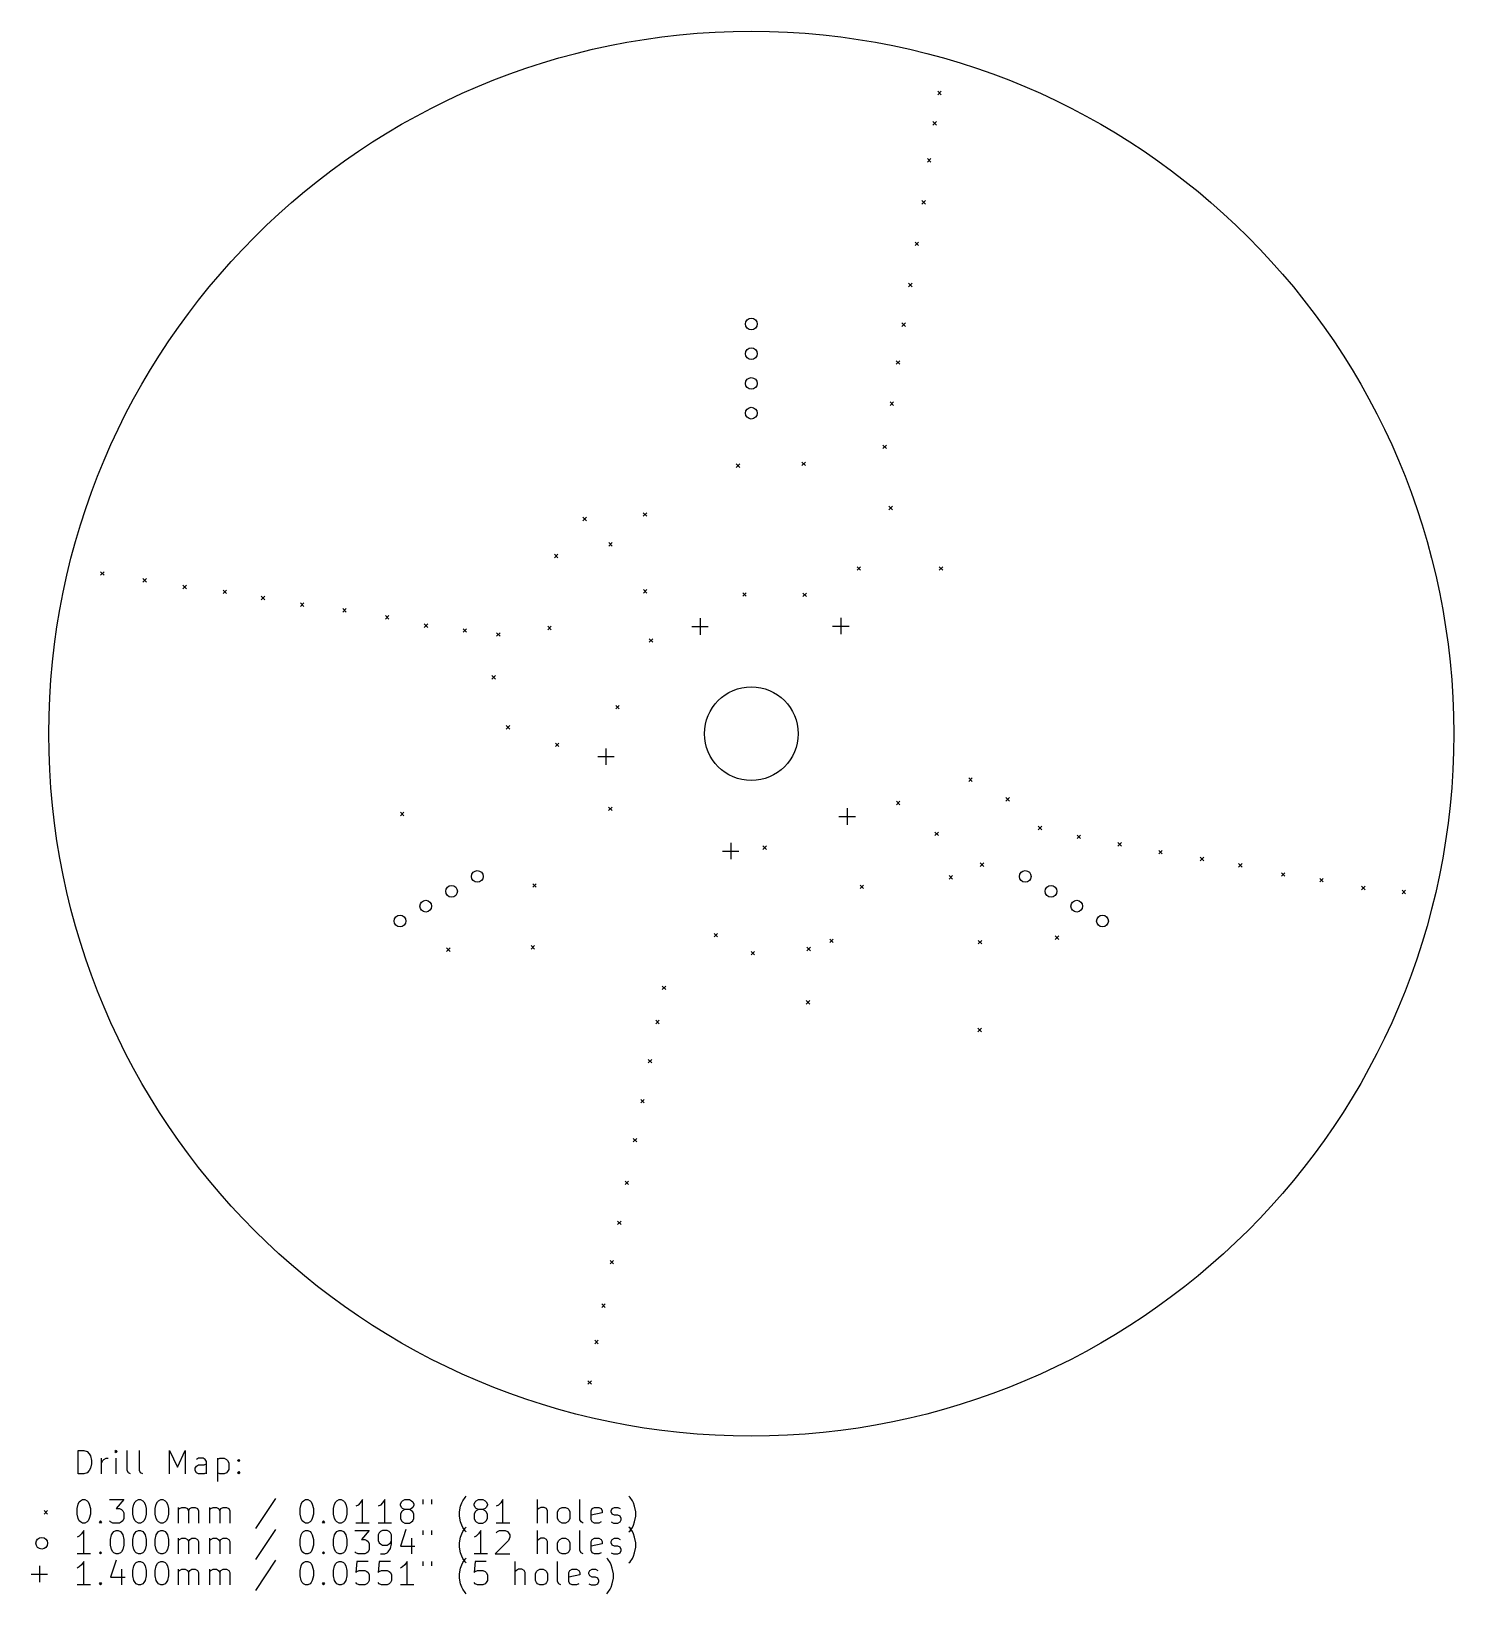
# Model space of a CAD drawing. Extents: x 38 to 160, y -173 to -40.
import ezdxf

# ---------------------------------------------------------------- set-up
doc = ezdxf.new("R2010")
doc.units = 0
doc.layers.add('BLACK', color=7, linetype='CONTINUOUS')

msp = doc.modelspace()

# ---------------------------------------------------------------- linework, layer by layer
at = {"layer": 'BLACK', "linetype": 'CONTINUOUS'}
for p, q in [((115.93, -45.13), (116.23, -45.43)), ((116.23, -45.13), (115.93, -45.43)), ((115.51, -47.71), (115.81, -48.01)), ((115.81, -47.71), (115.51, -48.01)), ((115.05, -50.87), (115.35, -51.17)), ((115.35, -50.87), (115.05, -51.17)), ((114.57, -54.46), (114.87, -54.76)), ((114.87, -54.46), (114.57, -54.76)), ((113.99, -58.01), (114.29, -58.31)), ((114.29, -58.01), (113.99, -58.31)), ((113.44, -61.52), (113.74, -61.82)), ((113.74, -61.52), (113.44, -61.82)), ((112.86, -64.91), (113.16, -65.21)), ((113.16, -64.91), (112.86, -65.21)), ((112.38, -68.14), (112.68, -68.44)), ((112.68, -68.14), (112.38, -68.44)), ((111.86, -71.66), (112.16, -71.96)), ((112.16, -71.66), (111.86, -71.96)), ((111.24, -75.34), (111.54, -75.64)), ((111.54, -75.34), (111.24, -75.64)), ((98.72, -76.95), (99.02, -77.25)), ((99.02, -76.95), (98.72, -77.25)), ((104.33, -76.8), (104.63, -77.1)), ((104.63, -76.8), (104.33, -77.1)), ((90.77, -81.12), (91.07, -81.42)), ((91.07, -81.12), (90.77, -81.42)), ((111.76, -80.57), (112.06, -80.87)), ((112.06, -80.57), (111.76, -80.87)), ((85.62, -81.51), (85.92, -81.81)), ((85.92, -81.51), (85.62, -81.81)), ((87.83, -83.67), (88.13, -83.97)), ((88.13, -83.67), (87.83, -83.97)), ((83.18, -84.67), (83.48, -84.97)), ((83.48, -84.67), (83.18, -84.97)), ((44.42, -86.16), (44.72, -86.46)), ((44.72, -86.16), (44.42, -86.46)), ((109.04, -85.74), (109.34, -86.04)), ((109.34, -85.74), (109.04, -86.04)), ((116.05, -85.74), (116.35, -86.04)), ((116.35, -85.74), (116.05, -86.04)), ((48.03, -86.753951), (48.33, -87.053951)), ((48.33, -86.753951), (48.03, -87.053951)), ((51.45, -87.316641), (51.75, -87.616641)), ((51.75, -87.316641), (51.45, -87.616641)), ((54.89, -87.73), (55.19, -88.03)), ((55.19, -87.73), (54.89, -88.03)), ((90.78, -87.69), (91.08, -87.99)), ((91.08, -87.69), (90.78, -87.99)), ((99.27, -87.96), (99.57, -88.26)), ((99.57, -87.96), (99.27, -88.26)), ((104.41, -87.99), (104.71, -88.29)), ((104.71, -87.99), (104.41, -88.29)), ((58.15, -88.26), (58.45, -88.56)), ((58.45, -88.26), (58.15, -88.56)), ((61.49, -88.83), (61.79, -89.13)), ((61.79, -88.83), (61.49, -89.13)), ((65.11, -89.31), (65.41, -89.61)), ((65.41, -89.31), (65.11, -89.61)), ((68.75, -89.91), (69.05, -90.21)), ((69.05, -89.91), (68.75, -90.21)), ((72.07, -90.62), (72.37, -90.92)), ((72.37, -90.62), (72.07, -90.92)), ((95.63, -90.14), (95.63, -91.54)), ((107.65, -90.11), (107.65, -91.51)), ((75.39, -91.031989), (75.69, -91.331989)), ((75.69, -91.031989), (75.39, -91.331989)), ((78.25, -91.38), (78.55, -91.68)), ((78.55, -91.38), (78.25, -91.68)), ((82.61, -90.82), (82.91, -91.12)), ((82.91, -90.82), (82.61, -91.12)), ((91.29, -91.89), (91.59, -92.19)), ((91.59, -91.89), (91.29, -92.19)), ((94.93, -90.84), (96.33, -90.84)), ((106.95, -90.81), (108.35, -90.81)), ((77.84, -95.03), (78.14, -95.33)), ((78.14, -95.03), (77.84, -95.33)), ((88.42, -97.58), (88.72, -97.88)), ((88.72, -97.58), (88.42, -97.88)), ((79.07, -99.31), (79.37, -99.61)), ((79.37, -99.31), (79.07, -99.61)), ((83.27, -100.8), (83.57, -101.1)), ((83.57, -100.8), (83.27, -101.1)), ((87.58, -101.25), (87.58, -102.65)), ((86.88, -101.95), (88.28, -101.95)), ((118.57, -103.78), (118.87, -104.08)), ((118.87, -103.78), (118.57, -104.08)), ((70.03, -106.7), (70.33, -107)), ((70.33, -106.7), (70.03, -107)), ((87.81, -106.26), (88.11, -106.56)), ((88.11, -106.26), (87.81, -106.56)), ((108.19, -106.37), (108.19, -107.77)), ((112.4, -105.76), (112.7, -106.06)), ((112.7, -105.76), (112.4, -106.06)), ((121.75, -105.45), (122.05, -105.75)), ((122.05, -105.45), (121.75, -105.75)), ((107.49, -107.07), (108.89, -107.07)), ((124.51, -107.9), (124.81, -108.2)), ((124.81, -107.9), (124.51, -108.2)), ((98.24, -109.32), (98.24, -110.72)), ((115.69, -108.4), (115.99, -108.7)), ((115.99, -108.4), (115.69, -108.7)), ((127.83, -108.66), (128.13, -108.96)), ((128.13, -108.66), (127.83, -108.96)), ((131.31, -109.3), (131.61, -109.6)), ((131.61, -109.3), (131.31, -109.6)), ((97.54, -110.02), (98.94, -110.02)), ((100.99, -109.58), (101.29, -109.88)), ((101.29, -109.58), (100.99, -109.88)), ((134.8, -109.97), (135.1, -110.27)), ((135.1, -109.97), (134.8, -110.27)), ((138.35, -110.55), (138.65, -110.85)), ((138.65, -110.55), (138.35, -110.85)), ((119.55, -111.04), (119.85, -111.34)), ((119.85, -111.04), (119.55, -111.34)), ((141.62, -111.09), (141.92, -111.39)), ((141.92, -111.09), (141.62, -111.39)), ((145.28, -111.88), (145.58, -112.18)), ((145.58, -111.88), (145.28, -112.18)), ((81.34, -112.81), (81.64, -113.11)), ((81.64, -112.81), (81.34, -113.11)), ((109.29, -112.93), (109.59, -113.23)), ((109.59, -112.93), (109.29, -113.23)), ((116.9, -112.11), (117.2, -112.41)), ((117.2, -112.11), (116.9, -112.41)), ((148.55, -112.36), (148.85, -112.66)), ((148.85, -112.36), (148.55, -112.66)), ((152.12, -113.02), (152.42, -113.32)), ((152.42, -113.02), (152.12, -113.32)), ((155.59, -113.37), (155.89, -113.67)), ((155.89, -113.37), (155.59, -113.67)), ((96.82, -117.05), (97.12, -117.35)), ((97.12, -117.05), (96.82, -117.35)), ((125.96, -117.27), (126.26, -117.57)), ((126.26, -117.27), (125.96, -117.57)), ((73.98, -118.3), (74.28, -118.6)), ((74.28, -118.3), (73.98, -118.6)), ((81.19, -118.1), (81.49, -118.4)), ((81.49, -118.1), (81.19, -118.4)), ((99.98, -118.59), (100.28, -118.89)), ((100.28, -118.59), (99.98, -118.89)), ((104.75, -118.23), (105.05, -118.53)), ((105.05, -118.23), (104.75, -118.53)), ((106.7, -117.54), (107, -117.84)), ((107, -117.54), (106.7, -117.84)), ((119.38, -117.66), (119.68, -117.96)), ((119.68, -117.66), (119.38, -117.96)), ((92.4, -121.56), (92.7, -121.86)), ((92.7, -121.56), (92.4, -121.86)), ((104.7, -122.8), (105, -123.1)), ((105, -122.8), (104.7, -123.1)), ((91.845026, -124.47), (92.145026, -124.77)), ((92.145026, -124.47), (91.845026, -124.77)), ((119.36, -125.15), (119.66, -125.45)), ((119.66, -125.15), (119.36, -125.45)), ((91.206139, -127.82), (91.506139, -128.12)), ((91.506139, -127.82), (91.206139, -128.12)), ((90.553902, -131.24), (90.853902, -131.54)), ((90.853902, -131.24), (90.553902, -131.54)), ((89.920736, -134.56), (90.220736, -134.86)), ((90.220736, -134.56), (89.920736, -134.86)), ((89.224635, -138.21), (89.524635, -138.51)), ((89.524635, -138.21), (89.224635, -138.51)), ((88.572398, -141.63), (88.872398, -141.93)), ((88.872398, -141.63), (88.572398, -141.93)), ((87.933511, -144.98), (88.233511, -145.28)), ((88.233511, -144.98), (87.933511, -145.28)), ((87.22406, -148.7), (87.52406, -149)), ((87.52406, -148.7), (87.22406, -149)), ((86.63285, -151.8), (86.93285, -152.1)), ((86.93285, -151.8), (86.63285, -152.1)), ((86.04, -155.26), (86.34, -155.56)), ((86.34, -155.26), (86.04, -155.56)), ((42.507768, -163.214838), (42.507768, -161.214838)), ((42.507768, -161.214838), (42.983958, -161.214838)), ((42.983958, -161.214838), (43.269673, -161.310076)), ((43.269673, -161.310076), (43.460149, -161.500552)), ((45.745863, -161.214838), (45.650625, -161.310076)), ((45.650625, -161.310076), (45.745863, -161.405314)), ((45.841101, -161.310076), (45.745863, -161.214838)), ((45.745863, -161.214838), (45.745863, -161.405314)), ((45.745863, -161.405314), (45.841101, -161.310076)), ((46.698244, -162.929123), (46.698244, -161.214838)), ((47.745863, -162.929123), (47.745863, -161.214838)), ((50.317292, -163.214838), (50.317292, -161.214838)), ((50.317292, -161.214838), (50.983959, -162.643409)), ((50.983959, -162.643409), (51.650625, -161.214838)), ((51.650625, -161.214838), (51.650625, -163.214838)), ((43.460149, -161.500552), (43.555387, -161.691028)), ((43.555387, -162.738647), (43.460149, -162.929123)), ((43.555387, -161.691028), (43.650625, -162.07198)), ((43.650625, -162.357695), (43.555387, -162.738647)), ((43.650625, -162.07198), (43.650625, -162.357695)), ((44.507768, -163.214838), (44.507768, -161.881504)), ((44.507768, -162.262457), (44.603006, -162.07198)), ((44.603006, -162.07198), (44.698244, -161.976742)), ((44.698244, -161.976742), (44.88872, -161.881504)), ((44.88872, -161.881504), (45.079197, -161.881504)), ((45.745863, -163.214838), (45.745863, -161.881504)), ((52.507768, -162.738647), (52.603006, -162.548171)), ((52.507768, -162.929123), (52.507768, -162.738647)), ((52.793482, -161.881504), (52.603006, -161.976742)), ((52.603006, -162.548171), (52.793482, -162.452933)), ((53.174435, -161.881504), (52.793482, -161.881504)), ((52.793482, -162.452933), (53.269673, -162.452933)), ((53.364911, -161.976742), (53.174435, -161.881504)), ((53.269673, -162.452933), (53.460149, -162.357695)), ((53.460149, -162.167219), (53.364911, -161.976742)), ((53.460149, -163.214838), (53.460149, -162.167219)), ((54.41253, -161.881504), (54.41253, -163.881504)), ((54.41253, -161.976742), (54.603006, -161.881504)), ((54.603006, -161.881504), (54.983959, -161.881504)), ((54.983959, -161.881504), (55.174435, -161.976742)), ((55.174435, -161.976742), (55.269673, -162.07198)), ((55.269673, -162.07198), (55.364911, -162.262457)), ((55.364911, -162.262457), (55.364911, -162.833885)), ((56.126816, -162.07198), (56.222054, -161.976742)), ((56.222054, -162.167219), (56.126816, -162.07198)), ((56.222054, -161.976742), (56.317292, -162.07198)), ((56.222054, -161.976742), (56.222054, -162.167219)), ((56.317292, -162.07198), (56.222054, -162.167219)), ((42.983958, -163.214838), (42.507768, -163.214838)), ((43.269673, -163.1196), (42.983958, -163.214838)), ((43.460149, -162.929123), (43.269673, -163.1196)), ((46.793482, -163.1196), (46.698244, -162.929123)), ((46.983958, -163.214838), (46.793482, -163.1196)), ((47.841101, -163.1196), (47.745863, -162.929123)), ((48.031577, -163.214838), (47.841101, -163.1196)), ((52.603006, -163.1196), (52.507768, -162.929123)), ((52.793482, -163.214838), (52.603006, -163.1196)), ((53.269673, -163.214838), (52.793482, -163.214838)), ((53.460149, -163.1196), (53.269673, -163.214838)), ((54.603006, -163.214838), (54.41253, -163.1196)), ((54.983959, -163.214838), (54.603006, -163.214838)), ((55.174435, -163.1196), (54.983959, -163.214838)), ((55.269673, -163.024361), (55.174435, -163.1196)), ((55.364911, -162.833885), (55.269673, -163.024361)), ((56.126816, -163.1196), (56.222054, -163.024361)), ((56.222054, -163.214838), (56.126816, -163.1196)), ((56.222054, -163.024361), (56.317292, -163.1196)), ((56.222054, -163.024361), (56.222054, -163.214838)), ((56.317292, -163.1196), (56.222054, -163.214838)), ((42.698244, -165.510076), (42.88872, -165.414838)), ((42.88872, -165.414838), (43.079197, -165.414838)), ((43.079197, -165.414838), (43.269673, -165.510076)), ((45.174435, -165.414838), (46.41253, -165.414838)), ((46.41253, -165.414838), (45.745863, -166.176742)), ((47.460149, -165.510076), (47.650625, -165.414838)), ((47.650625, -165.414838), (47.841102, -165.414838)), ((47.841102, -165.414838), (48.031578, -165.510076)), ((49.364911, -165.510076), (49.555387, -165.414838)), ((49.555387, -165.414838), (49.745864, -165.414838)), ((49.745864, -165.414838), (49.93634, -165.510076)), ((59.364912, -165.3196), (57.650627, -167.891028)), ((61.745865, -165.510076), (61.936341, -165.414838)), ((61.936341, -165.414838), (62.126818, -165.414838)), ((62.126818, -165.414838), (62.317294, -165.510076)), ((64.603008, -165.510076), (64.793484, -165.414838)), ((64.793484, -165.414838), (64.983961, -165.414838)), ((64.983961, -165.414838), (65.174437, -165.510076)), ((66.793484, -165.414838), (66.603008, -165.700552)), ((66.793484, -167.414838), (66.793484, -165.414838)), ((68.698246, -165.414838), (68.50777, -165.700552)), ((68.698246, -167.414838), (68.698246, -165.414838)), ((70.222056, -165.510076), (70.412532, -165.414838)), ((70.412532, -165.414838), (70.793485, -165.414838)), ((70.793485, -165.414838), (70.983961, -165.510076)), ((71.936342, -165.414838), (71.936342, -165.79579)), ((72.698247, -165.414838), (72.698247, -165.79579)), ((75.364914, -165.510076), (75.55539, -165.224361)), ((75.55539, -165.224361), (75.650629, -165.129123)), ((76.507771, -165.510076), (76.698247, -165.414838)), ((76.698247, -165.414838), (77.0792, -165.414838)), ((77.0792, -165.414838), (77.269676, -165.510076)), ((78.793485, -165.414838), (78.603009, -165.700552)), ((78.793485, -167.414838), (78.793485, -165.414838)), ((81.745867, -167.414838), (81.745867, -165.414838)), ((85.364915, -167.129123), (85.364915, -165.414838)), ((89.65063, -165.224361), (89.555392, -165.129123)), ((89.841106, -165.510076), (89.65063, -165.224361)), ((39.6, -166.35), (39.9, -166.65)), ((39.9, -166.35), (39.6, -166.65)), ((42.41253, -166.176742), (42.507768, -165.79579)), ((42.41253, -166.652933), (42.41253, -166.176742)), ((42.507768, -167.033885), (42.41253, -166.652933)), ((42.507768, -165.79579), (42.603006, -165.605314)), ((42.603006, -165.605314), (42.698244, -165.510076)), ((43.269673, -165.510076), (43.364911, -165.605314)), ((43.364911, -165.605314), (43.460149, -165.79579)), ((43.460149, -165.79579), (43.555387, -166.176742)), ((43.555387, -166.652933), (43.460149, -167.033885)), ((43.555387, -166.176742), (43.555387, -166.652933)), ((45.745863, -166.176742), (46.031578, -166.176742)), ((46.031578, -166.176742), (46.222054, -166.27198)), ((46.222054, -166.27198), (46.317292, -166.367219)), ((46.317292, -166.367219), (46.41253, -166.557695)), ((46.41253, -166.557695), (46.41253, -167.033885)), ((47.174435, -166.176742), (47.269673, -165.79579)), ((47.174435, -166.652933), (47.174435, -166.176742)), ((47.269673, -167.033885), (47.174435, -166.652933)), ((47.269673, -165.79579), (47.364911, -165.605314)), ((47.364911, -165.605314), (47.460149, -165.510076)), ((48.031578, -165.510076), (48.126816, -165.605314)), ((48.126816, -165.605314), (48.222054, -165.79579)), ((48.222054, -165.79579), (48.317292, -166.176742)), ((48.317292, -166.652933), (48.222054, -167.033885)), ((48.317292, -166.176742), (48.317292, -166.652933)), ((49.079197, -166.176742), (49.174435, -165.79579)), ((49.079197, -166.652933), (49.079197, -166.176742)), ((49.174435, -167.033885), (49.079197, -166.652933)), ((49.174435, -165.79579), (49.269673, -165.605314)), ((49.269673, -165.605314), (49.364911, -165.510076)), ((49.93634, -165.510076), (50.031578, -165.605314)), ((50.031578, -165.605314), (50.126816, -165.79579)), ((50.126816, -165.79579), (50.222054, -166.176742)), ((50.222054, -166.652933), (50.126816, -167.033885)), ((50.222054, -166.176742), (50.222054, -166.652933)), ((51.079197, -167.414838), (51.079197, -166.081504)), ((51.079197, -166.27198), (51.174435, -166.176742)), ((51.174435, -166.176742), (51.364911, -166.081504)), ((51.364911, -166.081504), (51.650626, -166.081504)), ((51.650626, -166.081504), (51.841102, -166.176742)), ((51.841102, -166.176742), (51.93634, -166.367219)), ((51.93634, -166.367219), (52.031578, -166.176742)), ((51.93634, -166.367219), (51.93634, -167.414838)), ((52.031578, -166.176742), (52.222054, -166.081504)), ((52.222054, -166.081504), (52.507768, -166.081504)), ((52.507768, -166.081504), (52.698245, -166.176742)), ((52.698245, -166.176742), (52.793483, -166.367219)), ((52.793483, -166.367219), (52.793483, -167.414838)), ((53.745864, -167.414838), (53.745864, -166.081504)), ((53.745864, -166.27198), (53.841102, -166.176742)), ((53.841102, -166.176742), (54.031578, -166.081504)), ((54.031578, -166.081504), (54.317293, -166.081504)), ((54.317293, -166.081504), (54.507769, -166.176742)), ((54.507769, -166.176742), (54.603007, -166.367219)), ((54.603007, -166.367219), (54.698245, -166.176742)), ((54.603007, -166.367219), (54.603007, -167.414838)), ((54.698245, -166.176742), (54.888721, -166.081504)), ((54.888721, -166.081504), (55.174435, -166.081504)), ((55.174435, -166.081504), (55.364912, -166.176742)), ((55.364912, -166.176742), (55.46015, -166.367219)), ((55.46015, -166.367219), (55.46015, -167.414838)), ((61.460151, -166.176742), (61.555389, -165.79579)), ((61.460151, -166.652933), (61.460151, -166.176742)), ((61.555389, -167.033885), (61.460151, -166.652933)), ((61.555389, -165.79579), (61.650627, -165.605314)), ((61.650627, -165.605314), (61.745865, -165.510076)), ((62.317294, -165.510076), (62.412532, -165.605314)), ((62.412532, -165.605314), (62.50777, -165.79579)), ((62.50777, -165.79579), (62.603008, -166.176742)), ((62.603008, -166.652933), (62.50777, -167.033885)), ((62.603008, -166.176742), (62.603008, -166.652933)), ((64.317294, -166.176742), (64.412532, -165.79579)), ((64.317294, -166.652933), (64.317294, -166.176742)), ((64.412532, -167.033885), (64.317294, -166.652933)), ((64.412532, -165.79579), (64.50777, -165.605314)), ((64.50777, -165.605314), (64.603008, -165.510076)), ((65.174437, -165.510076), (65.269675, -165.605314)), ((65.269675, -165.605314), (65.364913, -165.79579)), ((65.364913, -165.79579), (65.460151, -166.176742)), ((65.460151, -166.652933), (65.364913, -167.033885)), ((65.460151, -166.176742), (65.460151, -166.652933)), ((66.412532, -165.891028), (66.222056, -165.986266)), ((66.603008, -165.700552), (66.412532, -165.891028)), ((68.317294, -165.891028), (68.126818, -165.986266)), ((68.50777, -165.700552), (68.317294, -165.891028)), ((70.03158, -165.79579), (70.126818, -165.605314)), ((70.03158, -165.891028), (70.03158, -165.79579)), ((70.126818, -166.081504), (70.03158, -165.891028)), ((70.126818, -166.462457), (70.03158, -166.652933)), ((70.03158, -166.652933), (70.03158, -167.033885)), ((70.126818, -165.605314), (70.222056, -165.510076)), ((70.222056, -166.176742), (70.126818, -166.081504)), ((70.222056, -166.367219), (70.126818, -166.462457)), ((70.412532, -166.27198), (70.222056, -166.176742)), ((70.412532, -166.27198), (70.222056, -166.367219)), ((70.793485, -166.27198), (70.412532, -166.27198)), ((70.983961, -166.176742), (70.793485, -166.27198)), ((70.983961, -166.367219), (70.793485, -166.27198)), ((70.983961, -165.510076), (71.079199, -165.605314)), ((71.079199, -166.081504), (70.983961, -166.176742)), ((71.079199, -166.462457), (70.983961, -166.367219)), ((71.079199, -165.605314), (71.174437, -165.79579)), ((71.174437, -165.891028), (71.079199, -166.081504)), ((71.174437, -166.652933), (71.079199, -166.462457)), ((71.174437, -165.79579), (71.174437, -165.891028)), ((71.174437, -167.033885), (71.174437, -166.652933)), ((75.0792, -166.462457), (75.174438, -165.986266)), ((75.0792, -166.843409), (75.0792, -166.462457)), ((75.174438, -165.986266), (75.269676, -165.700552)), ((75.269676, -165.700552), (75.364914, -165.510076)), ((76.317295, -165.79579), (76.412533, -165.605314)), ((76.317295, -165.891028), (76.317295, -165.79579)), ((76.412533, -166.081504), (76.317295, -165.891028)), ((76.412533, -166.462457), (76.317295, -166.652933)), ((76.317295, -166.652933), (76.317295, -167.033885)), ((76.412533, -165.605314), (76.507771, -165.510076)), ((76.507771, -166.176742), (76.412533, -166.081504)), ((76.507771, -166.367219), (76.412533, -166.462457)), ((76.698247, -166.27198), (76.507771, -166.176742)), ((76.698247, -166.27198), (76.507771, -166.367219)), ((77.0792, -166.27198), (76.698247, -166.27198)), ((77.269676, -166.176742), (77.0792, -166.27198)), ((77.269676, -166.367219), (77.0792, -166.27198)), ((77.269676, -165.510076), (77.364914, -165.605314)), ((77.364914, -166.081504), (77.269676, -166.176742)), ((77.364914, -166.462457), (77.269676, -166.367219)), ((77.364914, -165.605314), (77.460152, -165.79579)), ((77.460152, -165.891028), (77.364914, -166.081504)), ((77.460152, -166.652933), (77.364914, -166.462457)), ((77.460152, -165.79579), (77.460152, -165.891028)), ((77.460152, -167.033885), (77.460152, -166.652933)), ((78.412533, -165.891028), (78.222057, -165.986266)), ((78.603009, -165.700552), (78.412533, -165.891028)), ((81.841105, -166.176742), (81.745867, -166.27198)), ((82.031581, -166.081504), (81.841105, -166.176742)), ((82.317296, -166.081504), (82.031581, -166.081504)), ((82.507772, -166.176742), (82.317296, -166.081504)), ((82.60301, -166.367219), (82.507772, -166.176742)), ((82.60301, -167.414838), (82.60301, -166.367219)), ((83.460153, -166.462457), (83.555391, -166.27198)), ((83.460153, -167.033885), (83.460153, -166.462457)), ((83.555391, -166.27198), (83.650629, -166.176742)), ((83.650629, -166.176742), (83.841105, -166.081504)), ((83.841105, -166.081504), (84.12682, -166.081504)), ((84.12682, -166.081504), (84.317296, -166.176742)), ((84.317296, -166.176742), (84.412534, -166.27198)), ((84.412534, -166.27198), (84.507772, -166.462457)), ((84.507772, -166.462457), (84.507772, -167.033885)), ((86.317296, -166.367219), (86.412534, -166.176742)), ((86.317296, -167.129123), (86.317296, -166.367219)), ((87.269677, -166.557695), (86.317296, -166.748171)), ((86.412534, -166.176742), (86.60301, -166.081504)), ((86.60301, -166.081504), (86.983963, -166.081504)), ((86.983963, -166.081504), (87.174439, -166.176742)), ((87.174439, -166.176742), (87.269677, -166.367219)), ((87.269677, -166.367219), (87.269677, -166.557695)), ((88.031582, -166.367219), (88.12682, -166.176742)), ((88.031582, -166.462457), (88.031582, -166.367219)), ((88.12682, -166.652933), (88.031582, -166.462457)), ((88.12682, -166.176742), (88.317296, -166.081504)), ((88.317296, -166.748171), (88.12682, -166.652933)), ((88.317296, -166.081504), (88.60301, -166.081504)), ((88.60301, -166.748171), (88.317296, -166.748171)), ((88.60301, -166.081504), (88.793487, -166.176742)), ((88.793487, -166.843409), (88.60301, -166.748171)), ((89.936344, -165.700552), (89.841106, -165.510076)), ((90.031582, -165.986266), (89.936344, -165.700552)), ((90.12682, -166.462457), (90.031582, -165.986266)), ((90.12682, -166.843409), (90.12682, -166.462457)), ((42.603006, -167.224361), (42.507768, -167.033885)), ((42.698244, -167.3196), (42.603006, -167.224361)), ((42.88872, -167.414838), (42.698244, -167.3196)), ((42.983958, -168.054838), (42.793482, -168.340552)), ((43.079197, -167.414838), (42.88872, -167.414838)), ((42.983958, -170.054838), (42.983958, -168.054838)), ((43.269673, -167.3196), (43.079197, -167.414838)), ((43.364911, -167.224361), (43.269673, -167.3196)), ((43.460149, -167.033885), (43.364911, -167.224361)), ((44.317292, -167.3196), (44.41253, -167.224361)), ((44.41253, -167.414838), (44.317292, -167.3196)), ((44.41253, -167.224361), (44.507768, -167.3196)), ((44.41253, -167.224361), (44.41253, -167.414838)), ((44.507768, -167.3196), (44.41253, -167.414838)), ((45.269673, -167.3196), (45.174435, -167.224361)), ((45.460149, -167.414838), (45.269673, -167.3196)), ((46.031578, -167.414838), (45.460149, -167.414838)), ((45.460149, -168.245314), (45.555387, -168.150076)), ((45.555387, -168.150076), (45.745863, -168.054838)), ((45.745863, -168.054838), (45.93634, -168.054838)), ((45.93634, -168.054838), (46.126816, -168.150076)), ((46.222054, -167.3196), (46.031578, -167.414838)), ((46.126816, -168.150076), (46.222054, -168.245314)), ((46.317292, -167.224361), (46.222054, -167.3196)), ((46.41253, -167.033885), (46.317292, -167.224361)), ((47.364911, -167.224361), (47.269673, -167.033885)), ((47.460149, -167.3196), (47.364911, -167.224361)), ((47.364911, -168.245314), (47.460149, -168.150076)), ((47.650625, -167.414838), (47.460149, -167.3196)), ((47.460149, -168.150076), (47.650625, -168.054838)), ((47.841102, -167.414838), (47.650625, -167.414838)), ((47.650625, -168.054838), (47.841102, -168.054838)), ((48.031578, -167.3196), (47.841102, -167.414838)), ((47.841102, -168.054838), (48.031578, -168.150076)), ((48.126816, -167.224361), (48.031578, -167.3196)), ((48.031578, -168.150076), (48.126816, -168.245314)), ((48.222054, -167.033885), (48.126816, -167.224361)), ((49.269673, -167.224361), (49.174435, -167.033885)), ((49.364911, -167.3196), (49.269673, -167.224361)), ((49.269673, -168.245314), (49.364911, -168.150076)), ((49.555387, -167.414838), (49.364911, -167.3196)), ((49.364911, -168.150076), (49.555387, -168.054838)), ((49.745864, -167.414838), (49.555387, -167.414838)), ((49.555387, -168.054838), (49.745864, -168.054838)), ((49.93634, -167.3196), (49.745864, -167.414838)), ((49.745864, -168.054838), (49.93634, -168.150076)), ((50.031578, -167.224361), (49.93634, -167.3196)), ((49.93634, -168.150076), (50.031578, -168.245314)), ((50.126816, -167.033885), (50.031578, -167.224361)), ((59.364912, -167.9596), (57.650627, -170.531028)), ((61.650627, -167.224361), (61.555389, -167.033885)), ((61.745865, -167.3196), (61.650627, -167.224361)), ((61.650627, -168.245314), (61.745865, -168.150076)), ((61.936341, -167.414838), (61.745865, -167.3196)), ((61.745865, -168.150076), (61.936341, -168.054838)), ((62.126818, -167.414838), (61.936341, -167.414838)), ((61.936341, -168.054838), (62.126818, -168.054838)), ((62.317294, -167.3196), (62.126818, -167.414838)), ((62.126818, -168.054838), (62.317294, -168.150076)), ((62.412532, -167.224361), (62.317294, -167.3196)), ((62.317294, -168.150076), (62.412532, -168.245314)), ((62.50777, -167.033885), (62.412532, -167.224361)), ((63.364913, -167.3196), (63.460151, -167.224361)), ((63.460151, -167.414838), (63.364913, -167.3196)), ((63.460151, -167.224361), (63.555389, -167.3196)), ((63.460151, -167.224361), (63.460151, -167.414838)), ((63.555389, -167.3196), (63.460151, -167.414838)), ((64.50777, -167.224361), (64.412532, -167.033885)), ((64.603008, -167.3196), (64.50777, -167.224361)), ((64.50777, -168.245314), (64.603008, -168.150076)), ((64.793484, -167.414838), (64.603008, -167.3196)), ((64.603008, -168.150076), (64.793484, -168.054838)), ((64.983961, -167.414838), (64.793484, -167.414838)), ((64.793484, -168.054838), (64.983961, -168.054838)), ((65.174437, -167.3196), (64.983961, -167.414838)), ((64.983961, -168.054838), (65.174437, -168.150076)), ((65.269675, -167.224361), (65.174437, -167.3196)), ((65.174437, -168.150076), (65.269675, -168.245314)), ((65.364913, -167.033885), (65.269675, -167.224361)), ((66.126818, -168.054838), (67.364913, -168.054838)), ((67.364913, -167.414838), (66.222056, -167.414838)), ((67.364913, -168.054838), (66.698246, -168.816742)), ((69.269675, -167.414838), (68.126818, -167.414838)), ((68.317294, -168.150076), (68.222056, -168.245314)), ((68.50777, -168.054838), (68.317294, -168.150076)), ((68.888723, -168.054838), (68.50777, -168.054838)), ((69.079199, -168.150076), (68.888723, -168.054838)), ((69.174437, -168.245314), (69.079199, -168.150076)), ((70.03158, -167.033885), (70.126818, -167.224361)), ((70.50777, -167.9596), (70.03158, -169.388171)), ((70.126818, -167.224361), (70.222056, -167.3196)), ((70.222056, -167.3196), (70.412532, -167.414838)), ((70.412532, -167.414838), (70.793485, -167.414838)), ((70.793485, -167.414838), (70.983961, -167.3196)), ((70.983961, -167.3196), (71.079199, -167.224361)), ((71.079199, -167.224361), (71.174437, -167.033885)), ((71.936342, -168.054838), (71.936342, -168.43579)), ((72.698247, -168.054838), (72.698247, -168.43579)), ((75.174438, -167.3196), (75.0792, -166.843409)), ((75.269676, -167.605314), (75.174438, -167.3196)), ((75.364914, -167.79579), (75.269676, -167.605314)), ((75.269676, -168.340552), (75.364914, -168.150076)), ((75.55539, -168.081504), (75.364914, -167.79579)), ((75.364914, -168.150076), (75.55539, -167.864361)), ((75.55539, -167.864361), (75.650629, -167.769123)), ((75.650629, -168.176742), (75.55539, -168.081504)), ((76.317295, -167.033885), (76.412533, -167.224361)), ((76.412533, -167.224361), (76.507771, -167.3196)), ((76.507771, -167.3196), (76.698247, -167.414838)), ((76.698247, -167.414838), (77.0792, -167.414838)), ((76.888723, -168.054838), (76.698247, -168.340552)), ((76.888723, -170.054838), (76.888723, -168.054838)), ((77.0792, -167.414838), (77.269676, -167.3196)), ((77.269676, -167.3196), (77.364914, -167.224361)), ((77.364914, -167.224361), (77.460152, -167.033885)), ((79.364914, -167.414838), (78.222057, -167.414838)), ((78.222057, -168.245314), (78.317295, -168.150076)), ((78.317295, -168.150076), (78.507771, -168.054838)), ((78.507771, -168.054838), (78.983962, -168.054838)), ((78.983962, -168.054838), (79.174438, -168.150076)), ((79.174438, -168.150076), (79.269676, -168.245314)), ((81.745867, -170.054838), (81.745867, -168.054838)), ((83.555391, -167.224361), (83.460153, -167.033885)), ((83.650629, -167.3196), (83.555391, -167.224361)), ((83.841105, -167.414838), (83.650629, -167.3196)), ((84.12682, -167.414838), (83.841105, -167.414838)), ((84.317296, -167.3196), (84.12682, -167.414838)), ((84.412534, -167.224361), (84.317296, -167.3196)), ((84.507772, -167.033885), (84.412534, -167.224361)), ((85.460153, -167.3196), (85.364915, -167.129123)), ((85.364915, -169.769123), (85.364915, -168.054838)), ((85.650629, -167.414838), (85.460153, -167.3196)), ((86.412534, -167.3196), (86.317296, -167.129123)), ((86.60301, -167.414838), (86.412534, -167.3196)), ((86.983963, -167.414838), (86.60301, -167.414838)), ((87.174439, -167.3196), (86.983963, -167.414838)), ((88.031582, -167.3196), (88.222058, -167.414838)), ((88.222058, -167.414838), (88.60301, -167.414838)), ((88.60301, -167.414838), (88.793487, -167.3196)), ((88.888725, -167.033885), (88.793487, -166.843409)), ((88.793487, -167.3196), (88.888725, -167.129123)), ((88.888725, -167.129123), (88.888725, -167.033885)), ((89.65063, -167.864361), (89.555392, -167.769123)), ((89.555392, -168.176742), (89.65063, -168.081504)), ((89.65063, -168.081504), (89.841106, -167.79579)), ((89.841106, -168.150076), (89.65063, -167.864361)), ((89.841106, -167.79579), (89.936344, -167.605314)), ((89.936344, -168.340552), (89.841106, -168.150076)), ((89.936344, -167.605314), (90.031582, -167.3196)), ((90.031582, -167.3196), (90.12682, -166.843409)), ((42.603006, -168.531028), (42.41253, -168.626266)), ((42.793482, -168.340552), (42.603006, -168.531028)), ((45.269673, -168.816742), (45.364911, -168.43579)), ((45.269673, -169.292933), (45.269673, -168.816742)), ((45.364911, -169.673885), (45.269673, -169.292933)), ((45.364911, -168.43579), (45.460149, -168.245314)), ((46.222054, -168.245314), (46.317292, -168.43579)), ((46.317292, -168.43579), (46.41253, -168.816742)), ((46.41253, -169.292933), (46.317292, -169.673885)), ((46.41253, -168.816742), (46.41253, -169.292933)), ((47.174435, -168.816742), (47.269673, -168.43579)), ((47.174435, -169.292933), (47.174435, -168.816742)), ((47.269673, -169.673885), (47.174435, -169.292933)), ((47.269673, -168.43579), (47.364911, -168.245314)), ((48.126816, -168.245314), (48.222054, -168.43579)), ((48.222054, -168.43579), (48.317292, -168.816742)), ((48.317292, -169.292933), (48.222054, -169.673885)), ((48.317292, -168.816742), (48.317292, -169.292933)), ((49.079197, -168.816742), (49.174435, -168.43579)), ((49.079197, -169.292933), (49.079197, -168.816742)), ((49.174435, -169.673885), (49.079197, -169.292933)), ((49.174435, -168.43579), (49.269673, -168.245314)), ((50.031578, -168.245314), (50.126816, -168.43579)), ((50.126816, -168.43579), (50.222054, -168.816742)), ((50.222054, -169.292933), (50.126816, -169.673885)), ((50.222054, -168.816742), (50.222054, -169.292933)), ((51.079197, -170.054838), (51.079197, -168.721504)), ((51.079197, -168.91198), (51.174435, -168.816742)), ((51.174435, -168.816742), (51.364911, -168.721504)), ((51.364911, -168.721504), (51.650626, -168.721504)), ((51.650626, -168.721504), (51.841102, -168.816742)), ((51.841102, -168.816742), (51.93634, -169.007219)), ((51.93634, -169.007219), (52.031578, -168.816742)), ((51.93634, -169.007219), (51.93634, -170.054838)), ((52.031578, -168.816742), (52.222054, -168.721504)), ((52.222054, -168.721504), (52.507768, -168.721504)), ((52.507768, -168.721504), (52.698245, -168.816742)), ((52.698245, -168.816742), (52.793483, -169.007219)), ((52.793483, -169.007219), (52.793483, -170.054838)), ((53.745864, -170.054838), (53.745864, -168.721504)), ((53.745864, -168.91198), (53.841102, -168.816742)), ((53.841102, -168.816742), (54.031578, -168.721504)), ((54.031578, -168.721504), (54.317293, -168.721504)), ((54.317293, -168.721504), (54.507769, -168.816742)), ((54.507769, -168.816742), (54.603007, -169.007219)), ((54.603007, -169.007219), (54.698245, -168.816742)), ((54.603007, -169.007219), (54.603007, -170.054838)), ((54.698245, -168.816742), (54.888721, -168.721504)), ((54.888721, -168.721504), (55.174435, -168.721504)), ((55.174435, -168.721504), (55.364912, -168.816742)), ((55.364912, -168.816742), (55.46015, -169.007219)), ((55.46015, -169.007219), (55.46015, -170.054838)), ((61.460151, -168.816742), (61.555389, -168.43579)), ((61.460151, -169.292933), (61.460151, -168.816742)), ((61.555389, -169.673885), (61.460151, -169.292933)), ((61.555389, -168.43579), (61.650627, -168.245314)), ((62.412532, -168.245314), (62.50777, -168.43579)), ((62.50777, -168.43579), (62.603008, -168.816742)), ((62.603008, -169.292933), (62.50777, -169.673885)), ((62.603008, -168.816742), (62.603008, -169.292933)), ((64.317294, -168.816742), (64.412532, -168.43579)), ((64.317294, -169.292933), (64.317294, -168.816742)), ((64.412532, -169.673885), (64.317294, -169.292933)), ((64.412532, -168.43579), (64.50777, -168.245314)), ((65.269675, -168.245314), (65.364913, -168.43579)), ((65.364913, -168.43579), (65.460151, -168.816742)), ((65.460151, -169.292933), (65.364913, -169.673885)), ((65.460151, -168.816742), (65.460151, -169.292933)), ((66.698246, -168.816742), (66.983961, -168.816742)), ((66.983961, -168.816742), (67.174437, -168.91198)), ((67.174437, -168.91198), (67.269675, -169.007219)), ((67.269675, -169.007219), (67.364913, -169.197695)), ((67.364913, -169.197695), (67.364913, -169.673885)), ((68.222056, -168.245314), (68.126818, -168.43579)), ((68.126818, -168.43579), (68.126818, -168.91198)), ((68.126818, -168.91198), (68.222056, -169.102457)), ((68.222056, -169.102457), (68.317294, -169.197695)), ((68.317294, -169.197695), (68.50777, -169.292933)), ((68.50777, -169.292933), (68.888723, -169.292933)), ((68.888723, -169.292933), (69.079199, -169.197695)), ((69.079199, -169.197695), (69.174437, -169.102457)), ((69.269675, -168.43579), (69.174437, -168.245314)), ((69.174437, -169.102457), (69.269675, -168.91198)), ((69.174437, -169.578647), (69.269675, -169.197695)), ((69.269675, -169.197695), (69.269675, -168.43579)), ((70.03158, -169.388171), (71.269675, -169.388171)), ((70.983961, -168.721504), (70.983961, -170.054838)), ((75.0792, -169.102457), (75.174438, -168.626266)), ((75.0792, -169.483409), (75.0792, -169.102457)), ((75.174438, -169.9596), (75.0792, -169.483409)), ((75.174438, -168.626266), (75.269676, -168.340552)), ((76.507771, -168.531028), (76.317295, -168.626266)), ((76.698247, -168.340552), (76.507771, -168.531028)), ((79.269676, -168.91198), (78.126819, -170.054838)), ((79.269676, -168.245314), (79.364914, -168.43579)), ((79.364914, -168.626266), (79.269676, -168.91198)), ((79.364914, -168.43579), (79.364914, -168.626266)), ((81.841105, -168.816742), (81.745867, -168.91198)), ((82.031581, -168.721504), (81.841105, -168.816742)), ((82.317296, -168.721504), (82.031581, -168.721504)), ((82.507772, -168.816742), (82.317296, -168.721504)), ((82.60301, -169.007219), (82.507772, -168.816742)), ((82.60301, -170.054838), (82.60301, -169.007219)), ((83.460153, -169.102457), (83.555391, -168.91198)), ((83.460153, -169.673885), (83.460153, -169.102457)), ((83.555391, -168.91198), (83.650629, -168.816742)), ((83.650629, -168.816742), (83.841105, -168.721504)), ((83.841105, -168.721504), (84.12682, -168.721504)), ((84.12682, -168.721504), (84.317296, -168.816742)), ((84.317296, -168.816742), (84.412534, -168.91198)), ((84.412534, -168.91198), (84.507772, -169.102457)), ((84.507772, -169.102457), (84.507772, -169.673885)), ((86.317296, -169.007219), (86.412534, -168.816742)), ((86.317296, -169.769123), (86.317296, -169.007219)), ((87.269677, -169.197695), (86.317296, -169.388171)), ((86.412534, -168.816742), (86.60301, -168.721504)), ((86.60301, -168.721504), (86.983963, -168.721504)), ((86.983963, -168.721504), (87.174439, -168.816742)), ((87.174439, -168.816742), (87.269677, -169.007219)), ((87.269677, -169.007219), (87.269677, -169.197695)), ((88.031582, -169.007219), (88.12682, -168.816742)), ((88.031582, -169.102457), (88.031582, -169.007219)), ((88.12682, -169.292933), (88.031582, -169.102457)), ((88.12682, -168.816742), (88.317296, -168.721504)), ((88.317296, -169.388171), (88.12682, -169.292933)), ((88.317296, -168.721504), (88.60301, -168.721504)), ((88.60301, -169.388171), (88.317296, -169.388171)), ((88.60301, -168.721504), (88.793487, -168.816742)), ((88.793487, -169.483409), (88.60301, -169.388171)), ((88.888725, -169.673885), (88.793487, -169.483409)), ((90.031582, -168.626266), (89.936344, -168.340552)), ((90.12682, -169.102457), (90.031582, -168.626266)), ((90.031582, -169.9596), (90.12682, -169.483409)), ((90.12682, -169.483409), (90.12682, -169.102457)), ((43.555387, -170.054838), (42.41253, -170.054838)), ((42.983958, -170.694838), (42.793482, -170.980552)), ((42.983958, -172.694838), (42.983958, -170.694838)), ((44.317292, -169.9596), (44.41253, -169.864361)), ((44.41253, -170.054838), (44.317292, -169.9596)), ((44.41253, -169.864361), (44.507768, -169.9596)), ((44.41253, -169.864361), (44.41253, -170.054838)), ((44.507768, -169.9596), (44.41253, -170.054838)), ((45.745863, -170.5996), (45.269673, -172.028171)), ((45.460149, -169.864361), (45.364911, -169.673885)), ((45.555387, -169.9596), (45.460149, -169.864361)), ((45.745863, -170.054838), (45.555387, -169.9596)), ((45.93634, -170.054838), (45.745863, -170.054838)), ((46.126816, -169.9596), (45.93634, -170.054838)), ((46.222054, -169.864361), (46.126816, -169.9596)), ((46.317292, -169.673885), (46.222054, -169.864361)), ((47.364911, -169.864361), (47.269673, -169.673885)), ((47.460149, -169.9596), (47.364911, -169.864361)), ((47.364911, -170.885314), (47.460149, -170.790076)), ((47.650625, -170.054838), (47.460149, -169.9596)), ((47.460149, -170.790076), (47.650625, -170.694838)), ((47.841102, -170.054838), (47.650625, -170.054838)), ((47.650625, -170.694838), (47.841102, -170.694838)), ((48.031578, -169.9596), (47.841102, -170.054838)), ((47.841102, -170.694838), (48.031578, -170.790076)), ((48.126816, -169.864361), (48.031578, -169.9596)), ((48.031578, -170.790076), (48.126816, -170.885314)), ((48.222054, -169.673885), (48.126816, -169.864361)), ((49.269673, -169.864361), (49.174435, -169.673885)), ((49.364911, -169.9596), (49.269673, -169.864361)), ((49.269673, -170.885314), (49.364911, -170.790076)), ((49.555387, -170.054838), (49.364911, -169.9596)), ((49.364911, -170.790076), (49.555387, -170.694838)), ((49.745864, -170.054838), (49.555387, -170.054838)), ((49.555387, -170.694838), (49.745864, -170.694838)), ((49.93634, -169.9596), (49.745864, -170.054838)), ((49.745864, -170.694838), (49.93634, -170.790076)), ((50.031578, -169.864361), (49.93634, -169.9596)), ((49.93634, -170.790076), (50.031578, -170.885314)), ((50.126816, -169.673885), (50.031578, -169.864361)), ((59.364912, -170.5996), (57.650627, -173.171028)), ((61.650627, -169.864361), (61.555389, -169.673885)), ((61.745865, -169.9596), (61.650627, -169.864361)), ((61.650627, -170.885314), (61.745865, -170.790076)), ((61.936341, -170.054838), (61.745865, -169.9596)), ((61.745865, -170.790076), (61.936341, -170.694838)), ((62.126818, -170.054838), (61.936341, -170.054838)), ((61.936341, -170.694838), (62.126818, -170.694838)), ((62.317294, -169.9596), (62.126818, -170.054838)), ((62.126818, -170.694838), (62.317294, -170.790076)), ((62.412532, -169.864361), (62.317294, -169.9596)), ((62.317294, -170.790076), (62.412532, -170.885314)), ((62.50777, -169.673885), (62.412532, -169.864361)), ((63.364913, -169.9596), (63.460151, -169.864361)), ((63.460151, -170.054838), (63.364913, -169.9596)), ((63.460151, -169.864361), (63.555389, -169.9596)), ((63.460151, -169.864361), (63.460151, -170.054838)), ((63.555389, -169.9596), (63.460151, -170.054838)), ((64.50777, -169.864361), (64.412532, -169.673885)), ((64.603008, -169.9596), (64.50777, -169.864361)), ((64.50777, -170.885314), (64.603008, -170.790076)), ((64.793484, -170.054838), (64.603008, -169.9596)), ((64.603008, -170.790076), (64.793484, -170.694838)), ((64.983961, -170.054838), (64.793484, -170.054838)), ((64.793484, -170.694838), (64.983961, -170.694838)), ((65.174437, -169.9596), (64.983961, -170.054838)), ((64.983961, -170.694838), (65.174437, -170.790076)), ((65.269675, -169.864361), (65.174437, -169.9596)), ((65.174437, -170.790076), (65.269675, -170.885314)), ((65.364913, -169.673885), (65.269675, -169.864361)), ((66.222056, -169.9596), (66.126818, -169.864361)), ((66.412532, -170.054838), (66.222056, -169.9596)), ((66.317294, -170.694838), (66.222056, -171.647219)), ((67.269675, -170.694838), (66.317294, -170.694838)), ((66.983961, -170.054838), (66.412532, -170.054838)), ((67.174437, -169.9596), (66.983961, -170.054838)), ((67.269675, -169.864361), (67.174437, -169.9596)), ((67.364913, -169.673885), (67.269675, -169.864361)), ((68.222056, -170.694838), (68.126818, -171.647219)), ((69.174437, -170.694838), (68.222056, -170.694838)), ((68.317294, -170.054838), (68.698246, -170.054838)), ((68.698246, -170.054838), (68.888723, -169.9596)), ((68.888723, -169.9596), (68.983961, -169.864361)), ((68.983961, -169.864361), (69.174437, -169.578647)), ((70.603008, -170.694838), (70.412532, -170.980552)), ((70.603008, -172.694838), (70.603008, -170.694838)), ((71.936342, -170.694838), (71.936342, -171.07579)), ((72.698247, -170.694838), (72.698247, -171.07579)), ((75.269676, -170.245314), (75.174438, -169.9596)), ((75.364914, -170.43579), (75.269676, -170.245314)), ((75.269676, -170.980552), (75.364914, -170.790076)), ((75.55539, -170.721504), (75.364914, -170.43579)), ((75.364914, -170.790076), (75.55539, -170.504361)), ((75.55539, -170.504361), (75.650629, -170.409123)), ((75.650629, -170.816742), (75.55539, -170.721504)), ((77.460152, -170.054838), (76.317295, -170.054838)), ((76.412533, -170.694838), (76.317295, -171.647219)), ((77.364914, -170.694838), (76.412533, -170.694838)), ((78.126819, -170.054838), (79.364914, -170.054838)), ((79.841105, -172.694838), (79.841105, -170.694838)), ((83.555391, -169.864361), (83.460153, -169.673885)), ((83.460153, -172.409123), (83.460153, -170.694838)), ((83.650629, -169.9596), (83.555391, -169.864361)), ((83.841105, -170.054838), (83.650629, -169.9596)), ((84.12682, -170.054838), (83.841105, -170.054838)), ((84.317296, -169.9596), (84.12682, -170.054838)), ((84.412534, -169.864361), (84.317296, -169.9596)), ((84.507772, -169.673885), (84.412534, -169.864361)), ((85.460153, -169.9596), (85.364915, -169.769123)), ((85.650629, -170.054838), (85.460153, -169.9596)), ((86.412534, -169.9596), (86.317296, -169.769123)), ((86.60301, -170.054838), (86.412534, -169.9596)), ((86.983963, -170.054838), (86.60301, -170.054838)), ((87.174439, -169.9596), (86.983963, -170.054838)), ((87.745868, -170.504361), (87.65063, -170.409123)), ((87.936344, -170.790076), (87.745868, -170.504361)), ((88.031582, -170.980552), (87.936344, -170.790076)), ((88.031582, -169.9596), (88.222058, -170.054838)), ((88.222058, -170.054838), (88.60301, -170.054838)), ((88.60301, -170.054838), (88.793487, -169.9596)), ((88.793487, -169.9596), (88.888725, -169.769123)), ((88.888725, -169.769123), (88.888725, -169.673885)), ((89.555392, -170.816742), (89.65063, -170.721504)), ((89.65063, -170.721504), (89.841106, -170.43579)), ((89.841106, -170.43579), (89.936344, -170.245314)), ((89.936344, -170.245314), (90.031582, -169.9596)), ((38.5, -171.78), (39.9, -171.78)), ((39.2, -171.08), (39.2, -172.48)), ((42.603006, -171.171028), (42.41253, -171.266266)), ((42.793482, -170.980552), (42.603006, -171.171028)), ((45.269673, -172.028171), (46.507768, -172.028171)), ((46.222054, -171.361504), (46.222054, -172.694838)), ((47.174435, -171.456742), (47.269673, -171.07579)), ((47.174435, -171.932933), (47.174435, -171.456742)), ((47.269673, -172.313885), (47.174435, -171.932933)), ((47.269673, -171.07579), (47.364911, -170.885314)), ((48.126816, -170.885314), (48.222054, -171.07579)), ((48.222054, -171.07579), (48.317292, -171.456742)), ((48.317292, -171.932933), (48.222054, -172.313885)), ((48.317292, -171.456742), (48.317292, -171.932933)), ((49.079197, -171.456742), (49.174435, -171.07579)), ((49.079197, -171.932933), (49.079197, -171.456742)), ((49.174435, -172.313885), (49.079197, -171.932933)), ((49.174435, -171.07579), (49.269673, -170.885314)), ((50.031578, -170.885314), (50.126816, -171.07579)), ((50.126816, -171.07579), (50.222054, -171.456742)), ((50.222054, -171.932933), (50.126816, -172.313885)), ((50.222054, -171.456742), (50.222054, -171.932933)), ((51.079197, -172.694838), (51.079197, -171.361504)), ((51.079197, -171.55198), (51.174435, -171.456742)), ((51.174435, -171.456742), (51.364911, -171.361504)), ((51.364911, -171.361504), (51.650626, -171.361504)), ((51.650626, -171.361504), (51.841102, -171.456742)), ((51.841102, -171.456742), (51.93634, -171.647219)), ((51.93634, -171.647219), (52.031578, -171.456742)), ((51.93634, -171.647219), (51.93634, -172.694838)), ((52.031578, -171.456742), (52.222054, -171.361504)), ((52.222054, -171.361504), (52.507768, -171.361504)), ((52.507768, -171.361504), (52.698245, -171.456742)), ((52.698245, -171.456742), (52.793483, -171.647219)), ((52.793483, -171.647219), (52.793483, -172.694838)), ((53.745864, -172.694838), (53.745864, -171.361504)), ((53.745864, -171.55198), (53.841102, -171.456742)), ((53.841102, -171.456742), (54.031578, -171.361504)), ((54.031578, -171.361504), (54.317293, -171.361504)), ((54.317293, -171.361504), (54.507769, -171.456742)), ((54.507769, -171.456742), (54.603007, -171.647219)), ((54.603007, -171.647219), (54.698245, -171.456742)), ((54.603007, -171.647219), (54.603007, -172.694838)), ((54.698245, -171.456742), (54.888721, -171.361504)), ((54.888721, -171.361504), (55.174435, -171.361504)), ((55.174435, -171.361504), (55.364912, -171.456742)), ((55.364912, -171.456742), (55.46015, -171.647219)), ((55.46015, -171.647219), (55.46015, -172.694838)), ((61.460151, -171.456742), (61.555389, -171.07579)), ((61.460151, -171.932933), (61.460151, -171.456742)), ((61.555389, -172.313885), (61.460151, -171.932933)), ((61.555389, -171.07579), (61.650627, -170.885314)), ((62.412532, -170.885314), (62.50777, -171.07579)), ((62.50777, -171.07579), (62.603008, -171.456742)), ((62.603008, -171.932933), (62.50777, -172.313885)), ((62.603008, -171.456742), (62.603008, -171.932933)), ((64.317294, -171.456742), (64.412532, -171.07579)), ((64.317294, -171.932933), (64.317294, -171.456742)), ((64.412532, -172.313885), (64.317294, -171.932933)), ((64.412532, -171.07579), (64.50777, -170.885314)), ((65.269675, -170.885314), (65.364913, -171.07579)), ((65.364913, -171.07579), (65.460151, -171.456742)), ((65.460151, -171.932933), (65.364913, -172.313885)), ((65.460151, -171.456742), (65.460151, -171.932933)), ((66.222056, -171.647219), (66.317294, -171.55198)), ((66.317294, -171.55198), (66.50777, -171.456742)), ((66.50777, -171.456742), (66.983961, -171.456742)), ((66.983961, -171.456742), (67.174437, -171.55198)), ((67.174437, -171.55198), (67.269675, -171.647219)), ((67.269675, -171.647219), (67.364913, -171.837695)), ((67.364913, -171.837695), (67.364913, -172.313885)), ((68.126818, -171.647219), (68.222056, -171.55198)), ((68.222056, -171.55198), (68.412532, -171.456742)), ((68.412532, -171.456742), (68.888723, -171.456742)), ((68.888723, -171.456742), (69.079199, -171.55198)), ((69.079199, -171.55198), (69.174437, -171.647219)), ((69.174437, -171.647219), (69.269675, -171.837695)), ((69.269675, -171.837695), (69.269675, -172.313885)), ((70.222056, -171.171028), (70.03158, -171.266266)), ((70.412532, -170.980552), (70.222056, -171.171028)), ((75.0792, -171.742457), (75.174438, -171.266266)), ((75.0792, -172.123409), (75.0792, -171.742457)), ((75.174438, -172.5996), (75.0792, -172.123409)), ((75.174438, -171.266266), (75.269676, -170.980552)), ((76.317295, -171.647219), (76.412533, -171.55198)), ((76.412533, -171.55198), (76.603009, -171.456742)), ((76.603009, -171.456742), (77.0792, -171.456742)), ((77.0792, -171.456742), (77.269676, -171.55198)), ((77.269676, -171.55198), (77.364914, -171.647219)), ((77.364914, -171.647219), (77.460152, -171.837695)), ((77.460152, -171.837695), (77.460152, -172.313885)), ((79.936343, -171.456742), (79.841105, -171.55198)), ((80.126819, -171.361504), (79.936343, -171.456742)), ((80.412534, -171.361504), (80.126819, -171.361504)), ((80.60301, -171.456742), (80.412534, -171.361504)), ((80.698248, -171.647219), (80.60301, -171.456742)), ((80.698248, -172.694838), (80.698248, -171.647219)), ((81.555391, -171.742457), (81.650629, -171.55198)), ((81.555391, -172.313885), (81.555391, -171.742457)), ((81.650629, -171.55198), (81.745867, -171.456742)), ((81.745867, -171.456742), (81.936343, -171.361504)), ((81.936343, -171.361504), (82.222058, -171.361504)), ((82.222058, -171.361504), (82.412534, -171.456742)), ((82.412534, -171.456742), (82.507772, -171.55198)), ((82.507772, -171.55198), (82.60301, -171.742457)), ((82.60301, -171.742457), (82.60301, -172.313885)), ((84.412534, -171.647219), (84.507772, -171.456742)), ((84.412534, -172.409123), (84.412534, -171.647219)), ((85.364915, -171.837695), (84.412534, -172.028171)), ((84.507772, -171.456742), (84.698248, -171.361504)), ((84.698248, -171.361504), (85.079201, -171.361504)), ((85.079201, -171.361504), (85.269677, -171.456742)), ((85.269677, -171.456742), (85.364915, -171.647219)), ((85.364915, -171.647219), (85.364915, -171.837695)), ((86.12682, -171.647219), (86.222058, -171.456742)), ((86.12682, -171.742457), (86.12682, -171.647219)), ((86.222058, -171.932933), (86.12682, -171.742457)), ((86.222058, -171.456742), (86.412534, -171.361504)), ((86.412534, -172.028171), (86.222058, -171.932933)), ((86.412534, -171.361504), (86.698248, -171.361504)), ((86.698248, -172.028171), (86.412534, -172.028171)), ((86.698248, -171.361504), (86.888725, -171.456742)), ((86.888725, -172.123409), (86.698248, -172.028171)), ((86.983963, -172.313885), (86.888725, -172.123409)), ((88.12682, -171.266266), (88.031582, -170.980552)), ((88.222058, -171.742457), (88.12682, -171.266266)), ((88.12682, -172.5996), (88.222058, -172.123409)), ((88.222058, -172.123409), (88.222058, -171.742457)), ((43.555387, -172.694838), (42.41253, -172.694838)), ((44.317292, -172.5996), (44.41253, -172.504361)), ((44.41253, -172.694838), (44.317292, -172.5996)), ((44.41253, -172.504361), (44.507768, -172.5996)), ((44.41253, -172.504361), (44.41253, -172.694838)), ((44.507768, -172.5996), (44.41253, -172.694838)), ((47.364911, -172.504361), (47.269673, -172.313885)), ((47.460149, -172.5996), (47.364911, -172.504361)), ((47.650625, -172.694838), (47.460149, -172.5996)), ((47.841102, -172.694838), (47.650625, -172.694838)), ((48.031578, -172.5996), (47.841102, -172.694838)), ((48.126816, -172.504361), (48.031578, -172.5996)), ((48.222054, -172.313885), (48.126816, -172.504361)), ((49.269673, -172.504361), (49.174435, -172.313885)), ((49.364911, -172.5996), (49.269673, -172.504361)), ((49.555387, -172.694838), (49.364911, -172.5996)), ((49.745864, -172.694838), (49.555387, -172.694838)), ((49.93634, -172.5996), (49.745864, -172.694838)), ((50.031578, -172.504361), (49.93634, -172.5996)), ((50.126816, -172.313885), (50.031578, -172.504361)), ((61.650627, -172.504361), (61.555389, -172.313885)), ((61.745865, -172.5996), (61.650627, -172.504361)), ((61.936341, -172.694838), (61.745865, -172.5996)), ((62.126818, -172.694838), (61.936341, -172.694838)), ((62.317294, -172.5996), (62.126818, -172.694838)), ((62.412532, -172.504361), (62.317294, -172.5996)), ((62.50777, -172.313885), (62.412532, -172.504361)), ((63.364913, -172.5996), (63.460151, -172.504361)), ((63.460151, -172.694838), (63.364913, -172.5996)), ((63.460151, -172.504361), (63.555389, -172.5996)), ((63.460151, -172.504361), (63.460151, -172.694838)), ((63.555389, -172.5996), (63.460151, -172.694838)), ((64.50777, -172.504361), (64.412532, -172.313885)), ((64.603008, -172.5996), (64.50777, -172.504361)), ((64.793484, -172.694838), (64.603008, -172.5996)), ((64.983961, -172.694838), (64.793484, -172.694838)), ((65.174437, -172.5996), (64.983961, -172.694838)), ((65.269675, -172.504361), (65.174437, -172.5996)), ((65.364913, -172.313885), (65.269675, -172.504361)), ((66.317294, -172.5996), (66.222056, -172.504361)), ((66.50777, -172.694838), (66.317294, -172.5996)), ((66.983961, -172.694838), (66.50777, -172.694838)), ((67.174437, -172.5996), (66.983961, -172.694838)), ((67.269675, -172.504361), (67.174437, -172.5996)), ((67.364913, -172.313885), (67.269675, -172.504361)), ((68.222056, -172.5996), (68.126818, -172.504361)), ((68.412532, -172.694838), (68.222056, -172.5996)), ((68.888723, -172.694838), (68.412532, -172.694838)), ((69.079199, -172.5996), (68.888723, -172.694838)), ((69.174437, -172.504361), (69.079199, -172.5996)), ((69.269675, -172.313885), (69.174437, -172.504361)), ((71.174437, -172.694838), (70.03158, -172.694838)), ((75.269676, -172.885314), (75.174438, -172.5996)), ((75.364914, -173.07579), (75.269676, -172.885314)), ((75.55539, -173.361504), (75.364914, -173.07579)), ((75.650629, -173.456742), (75.55539, -173.361504)), ((76.412533, -172.5996), (76.317295, -172.504361)), ((76.603009, -172.694838), (76.412533, -172.5996)), ((77.0792, -172.694838), (76.603009, -172.694838)), ((77.269676, -172.5996), (77.0792, -172.694838)), ((77.364914, -172.504361), (77.269676, -172.5996)), ((77.460152, -172.313885), (77.364914, -172.504361)), ((81.650629, -172.504361), (81.555391, -172.313885)), ((81.745867, -172.5996), (81.650629, -172.504361)), ((81.936343, -172.694838), (81.745867, -172.5996)), ((82.222058, -172.694838), (81.936343, -172.694838)), ((82.412534, -172.5996), (82.222058, -172.694838)), ((82.507772, -172.504361), (82.412534, -172.5996)), ((82.60301, -172.313885), (82.507772, -172.504361)), ((83.555391, -172.5996), (83.460153, -172.409123)), ((83.745867, -172.694838), (83.555391, -172.5996)), ((84.507772, -172.5996), (84.412534, -172.409123)), ((84.698248, -172.694838), (84.507772, -172.5996)), ((85.079201, -172.694838), (84.698248, -172.694838)), ((85.269677, -172.5996), (85.079201, -172.694838)), ((86.12682, -172.5996), (86.317296, -172.694838)), ((86.317296, -172.694838), (86.698248, -172.694838)), ((86.698248, -172.694838), (86.888725, -172.5996)), ((86.888725, -172.5996), (86.983963, -172.409123)), ((86.983963, -172.409123), (86.983963, -172.313885)), ((87.65063, -173.456742), (87.745868, -173.361504)), ((87.745868, -173.361504), (87.936344, -173.07579)), ((87.936344, -173.07579), (88.031582, -172.885314)), ((88.031582, -172.885314), (88.12682, -172.5996))]:
    msp.add_line(p, q, dxfattribs=at)
at = {"layer": 'BLACK'}
for centre, radius in [((100, -100), 60), ((100, -65), 0.5), ((100, -67.54), 0.5), ((100, -70.08), 0.5), ((100, -72.62), 0.5), ((100, -100), 4), ((76.599114, -112.19), 0.5), ((123.400886, -112.19), 0.5), ((74.399409, -113.46), 0.5), ((125.600591, -113.46), 0.5), ((72.199705, -114.73), 0.5), ((127.800295, -114.73), 0.5), ((70, -116), 0.5), ((130, -116), 0.5), ((39.4, -169.14), 0.5)]:
    msp.add_circle(centre, radius, dxfattribs=at)

doc.saveas('drawing.dxf')
